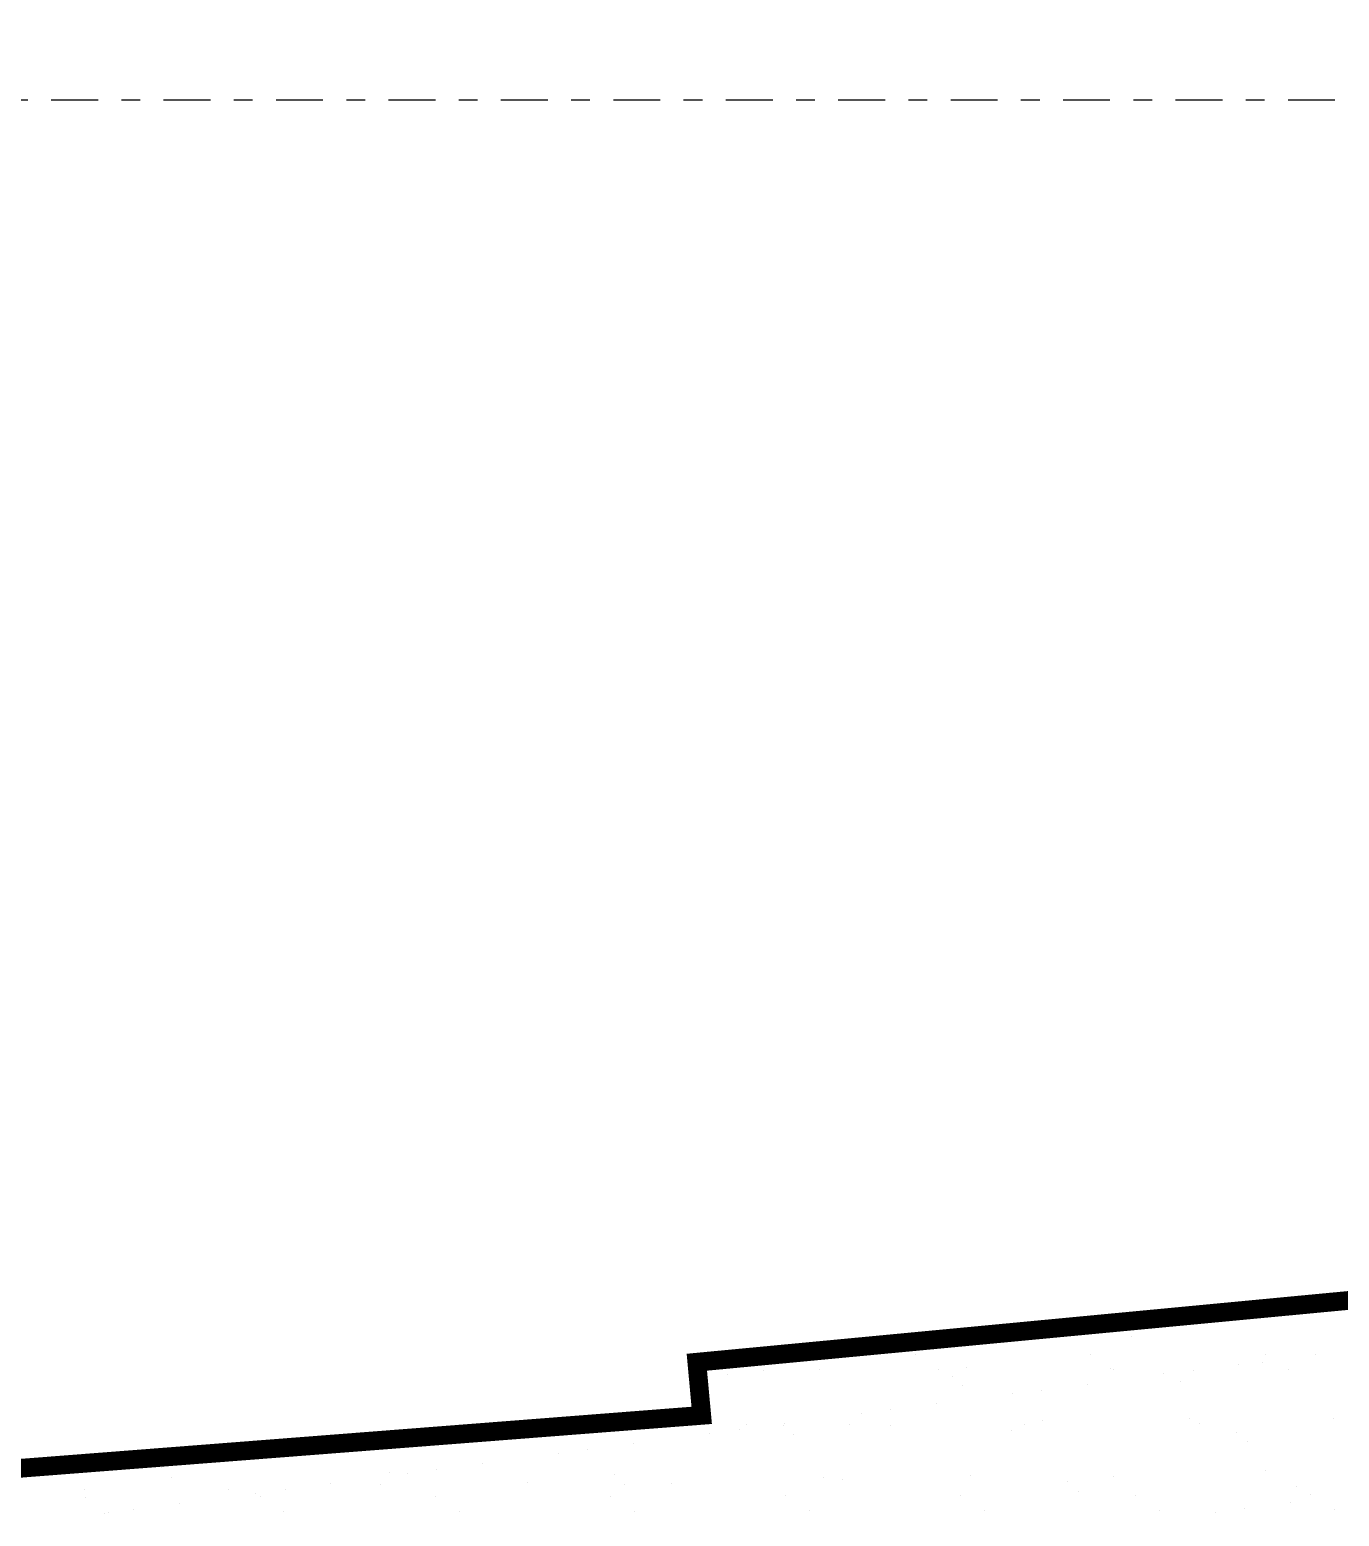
# Model space of a CAD drawing. Header units: millimetres. Extents: x 340 to 1003762, y 22 to 362022.
# Drawn here: x 388.41 to 395.39, y 98.79 to 106.72 of the extents above; entities that cross this region are included whole.
import ezdxf
from ezdxf.xclip import XClip

# ---------------------------------------------------------------- set-up
doc = ezdxf.new("R2010")
doc.units = ezdxf.units.MM
doc.header["$XCLIPFRAME"] = 0
doc.linetypes.add('LSBB_P_002 - PLANTA 1° NIVEL SALA DE VENTAS$0$000_ALTILLO PROPUESTA$0$HIDDEN', pattern=[0.375, 0.25, -0.125])
doc.linetypes.add('LSBB_P_002 - PLANTA 1° NIVEL SALA DE VENTAS$0$DASHDOT2', pattern=[0.5, 0.25, -0.125, 0, -0.125])
doc.layers.add('LSBB_P_002 - PLANTA 1° NIVEL SALA DE VENTAS$0$0.1', color=8, linetype='Continuous', lineweight=5)
for name, color, linetype in [('LSBB_P_002 - PLANTA 1° NIVEL SALA DE VENTAS$0$EJES', 8, 'LSBB_P_002 - PLANTA 1° NIVEL SALA DE VENTAS$0$DASHDOT2'), ('LSBB_P_002 - PLANTA 1° NIVEL SALA DE VENTAS$0$HATCH', 8, 'Continuous'), ('XREF', 7, 'Continuous')]:
    doc.layers.add(name, color=color, linetype=linetype)
doc.styles.add('LSBB_P_002 - PLANTA 1° NIVEL SALA DE VENTAS$0$1212_EXTERIORES OP8$0$STANDARD', font='txt')
doc.linetypes.add('LSBB_P_002 - PLANTA 1° NIVEL SALA DE VENTAS$0$1212_EXTERIORES OP8$0${ -E- }', pattern='A,4,-0.75,["E",LSBB_P_002 - PLANTA 1° NIVEL SALA DE VENTAS$0$1212_EXTERIORES OP8$0$STANDARD,S=0.15,R=0,X=-0.05,Y=-0.07],-0.75', length=5.5)

# ---------------------------------------------------------------- blocks, each defined once
blk = doc.blocks.new('*X45')
at = {"color": 0}
for p, q in [((533.2792, 114.7031), (533.2792, 114.7031)), ((532.1663, 114.6171), (532.1663, 114.6171)), ((532.2216, 114.5664), (532.2216, 114.5664)), ((531.0649, 114.468), (531.0649, 114.468)), ((531.9992, 114.4697), (531.9992, 114.4697)), ((532.9334, 114.4714), (532.9334, 114.4714)), ((533.1994, 114.4715), (533.1994, 114.4715)), ((530.064, 114.3641), (530.064, 114.3641)), ((530.2572, 114.3857), (530.2572, 114.3857)), ((530.5545, 114.39), (530.5545, 114.39)), ((531.1914, 114.3874), (531.1914, 114.3874)), ((531.3398, 114.4), (531.3398, 114.4)), ((532.1072, 114.3964), (532.1072, 114.3964)), ((532.1257, 114.3891), (532.1257, 114.3891)), ((532.3918, 114.3652), (532.3918, 114.3652)), ((532.548, 114.3857), (532.548, 114.3857)), ((532.7919, 114.4179), (532.7919, 114.4179)), ((532.9175, 114.4255), (532.9175, 114.4255)), ((533.0599, 114.3908), (533.0599, 114.3908)), ((531.2645, 114.3538), (531.2645, 114.3538)), ((531.3198, 114.3031), (531.3198, 114.3031)), ((531.9843, 114.3115), (531.9843, 114.3115)), ((532.4826, 114.3272), (532.4826, 114.3272)), ((531.1768, 114.2052), (531.1768, 114.2052)), ((531.5843, 114.2589), (531.5843, 114.2589)), ((531.7405, 114.2794), (531.7405, 114.2794)), ((530.7768, 114.1526), (530.7768, 114.1526)), ((530.9329, 114.1731), (530.9329, 114.1731)), ((532.5307, 114.1288), (532.5307, 114.1288)), ((533.2981, 114.1251), (533.2981, 114.1251)), ((529.3824, 114.0832), (529.3824, 114.0832)), ((529.7784, 114.0939), (529.7784, 114.0939)), ((529.9692, 114.0462), (529.9692, 114.0462)), ((530.1254, 114.0668), (530.1254, 114.0668)), ((530.1677, 114.0932), (530.1677, 114.0932)), ((530.3626, 114.0904), (530.3626, 114.0904)), ((530.3693, 114.0989), (530.3693, 114.0989)), ((530.7126, 114.0956), (530.7126, 114.0956)), ((530.9351, 114.0896), (530.9351, 114.0896)), ((531.5808, 114.0639), (531.5808, 114.0639)), ((531.6469, 114.0973), (531.6469, 114.0973)), ((531.7454, 114.1188), (531.7454, 114.1188)), ((532.5811, 114.099), (532.5811, 114.099)), ((532.7812, 114.0536), (532.7812, 114.0536)), ((529.5618, 113.9926), (529.5618, 113.9926)), ((530.4179, 114.0398), (530.4179, 114.0398)), ((532.8365, 114.0029), (532.8365, 114.0029)), ((528.7542, 113.8863), (528.7542, 113.8863)), ((529.1617, 113.9399), (529.1617, 113.9399)), ((529.3179, 113.9605), (529.3179, 113.9605)), ((527.0422, 113.864), (527.0422, 113.864)), ((527.0975, 113.8133), (527.0975, 113.8133)), ((528.2604, 113.8375), (528.2604, 113.8375)), ((528.3542, 113.8336), (528.3542, 113.8336)), ((528.5103, 113.8542), (528.5103, 113.8542)), ((529.4608, 113.8271), (529.4608, 113.8271)), ((530.5734, 113.812), (530.5734, 113.812)), ((531.3587, 113.822), (531.3587, 113.822)), ((532.1261, 113.8183), (532.1261, 113.8183)), ((532.9364, 113.8475), (532.9364, 113.8475)), ((526.6327, 113.7509), (526.6327, 113.7509)), ((527.4001, 113.7473), (527.4001, 113.7473)), ((527.5466, 113.7273), (527.5466, 113.7273)), ((527.7028, 113.7479), (527.7028, 113.7479)), ((527.9467, 113.78), (527.9467, 113.78)), ((528.2104, 113.7764), (528.2104, 113.7764)), ((528.9957, 113.7865), (528.9957, 113.7865)), ((529.5161, 113.7765), (529.5161, 113.7765)), ((529.7631, 113.7828), (529.7631, 113.7828)), ((530.6789, 113.8006), (530.6789, 113.8006)), ((531.8794, 113.7903), (531.8794, 113.7903)), ((531.9347, 113.7396), (531.9347, 113.7396)), ((533.0975, 113.7638), (533.0975, 113.7638)), ((526.636, 113.7083), (526.636, 113.7083)), ((527.1392, 113.6737), (527.1392, 113.6737)), ((527.5702, 113.71), (527.5702, 113.71)), ((528.5045, 113.7117), (528.5045, 113.7117)), ((529.4387, 113.7134), (529.4387, 113.7134)), ((530.373, 113.7151), (530.373, 113.7151)), ((531.3072, 113.7168), (531.3072, 113.7168)), ((532.2414, 113.7185), (532.2414, 113.7185)), ((533.0685, 113.6775), (533.0685, 113.6775)), ((533.1757, 113.7202), (533.1757, 113.7202)), ((526.7391, 113.621), (526.7391, 113.621)), ((526.7625, 113.6277), (526.7625, 113.6277)), ((526.8953, 113.6416), (526.8953, 113.6416)), ((527.6967, 113.6294), (527.6967, 113.6294)), ((528.631, 113.6311), (528.631, 113.6311)), ((529.5652, 113.6328), (529.5652, 113.6328)), ((530.4995, 113.6345), (530.4995, 113.6345)), ((531.4337, 113.6362), (531.4337, 113.6362)), ((532.368, 113.6379), (532.368, 113.6379)), ((532.6684, 113.6249), (532.6684, 113.6249)), ((532.8246, 113.6454), (532.8246, 113.6454)), ((533.3022, 113.6396), (533.3022, 113.6396))]:
    blk.add_line(p, q, dxfattribs=at)
blk = doc.blocks.new('LSBB_P_002 - PLANTA 1° NIVEL SALA DE VENTAS', base_point=(223.5696, 14.2202))
at = {"layer": 'LSBB_P_002 - PLANTA 1° NIVEL SALA DE VENTAS$0$0.1', "linetype": 'LSBB_P_002 - PLANTA 1° NIVEL SALA DE VENTAS$0$1212_EXTERIORES OP8$0${ -E- }', "const_width": 0.1}
blk.add_lwpolyline([(767.3693, 324.0001), (768.5709, 311.2172), (776.864, 311.7079), (787.4025, 312.5034), (787.3972, 312.6042), (807.2801, 314.1483), (807.254, 314.4318), (811.1157, 314.7978), (810.9095, 327.1936), (794.8825, 326.2796), (788.1864, 325.891), (787.1558, 325.8207), (778.3405, 325.0356), (767.371, 323.9701)], close=True, dxfattribs=at)
at = {"layer": 'LSBB_P_002 - PLANTA 1° NIVEL SALA DE VENTAS$0$EJES'}
blk.add_line((877.8587, 321.1656), (769.0572, 321.1656), dxfattribs=at)
at = {"layer": 'LSBB_P_002 - PLANTA 1° NIVEL SALA DE VENTAS$0$HATCH', "color": 9, "linetype": 'LSBB_P_002 - PLANTA 1° NIVEL SALA DE VENTAS$0$000_ALTILLO PROPUESTA$0$HIDDEN'}
blk.add_blockref('*X45', (277.3539, 200.004), dxfattribs=at)

msp = doc.modelspace()

# ---------------------------------------------------------------- block references
at = {"layer": 'XREF'}
ref = msp.add_blockref('LSBB_P_002 - PLANTA 1° NIVEL SALA DE VENTAS', (-191.719, -200.5998), dxfattribs=at)
XClip(ref).set_block_clipping_path([(755.454857474, 236.6800249606), (887.3150098981, 333.6713636781)])

doc.saveas('drawing.dxf')
